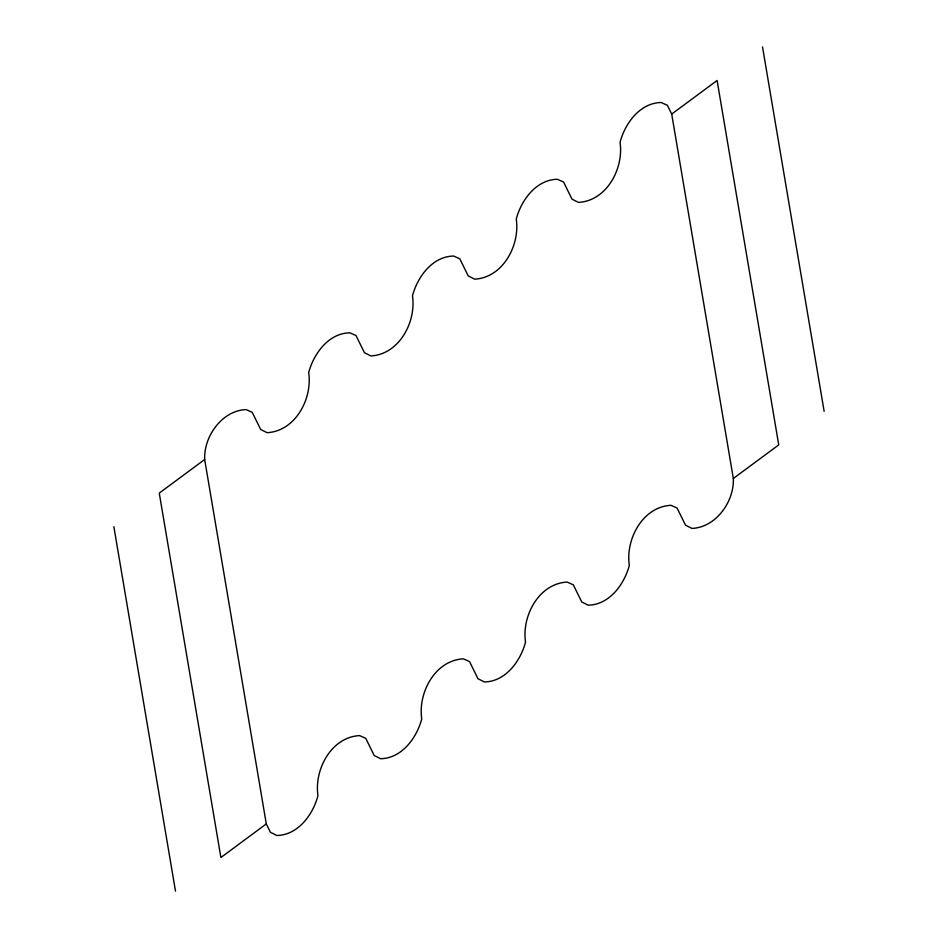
<?xml version="1.0" encoding="UTF-8"?>
<svg xmlns="http://www.w3.org/2000/svg" width="938" height="938" viewBox="0 0 938 938"><rect width="100%" height="100%" fill="white"/><g stroke="black" fill="none" stroke-linecap="round" stroke-linejoin="round"><path stroke-width="1.41" d="M204.672 459.514C203.652 436.498 221.943 410.574 246.061 409.578L252.228 412.321L260.647 429.44L267.06 432.688C295.423 431.21 312.624 398.65 308.684 372.597C313.702 353.661 328.593 333.154 349.839 332.814L356.006 335.546L364.425 352.665L370.85 355.924C399.213 354.447 416.402 321.886 412.474 295.822C417.492 276.898 432.371 256.391 453.629 256.039L459.796 258.782L468.214 275.901L474.628 279.161C502.991 277.683 520.191 245.111 516.252 219.058C521.27 200.122 536.161 179.627 557.407 179.275L563.574 182.019L571.992 199.137L578.418 202.397C606.78 200.92 623.969 168.348 620.041 142.295C625.06 123.359 639.939 102.852 661.196 102.512L667.364 105.255L671.702 114.073L733.328 478.486C734.348 501.502 716.057 527.426 691.939 528.422L685.526 525.174L677.107 508.056L670.94 505.312C642.577 506.79 625.376 539.35 629.316 565.403C624.298 584.339 609.407 604.846 588.161 605.186L581.736 601.938L573.317 584.82L567.15 582.076C538.787 583.553 521.598 616.114 525.526 642.178C520.508 661.102 505.629 681.609 484.371 681.961L477.958 678.702L469.539 661.583L463.372 658.839C435.009 660.317 417.809 692.889 421.748 718.942C416.73 737.878 401.839 758.373 380.594 758.725L374.168 755.465L365.75 738.347L359.582 735.603C331.22 737.08 314.031 769.652 317.959 795.705C312.94 814.641 298.061 835.148 276.804 835.488L270.39 832.229L266.298 823.927L204.672 459.514L159.261 493.107L220.899 857.52L266.298 823.927M671.702 114.073L717.101 80.48L778.739 444.893L733.328 478.486M762.512 46.9L824.139 411.313M113.861 526.687L175.488 891.1"/></g></svg>
